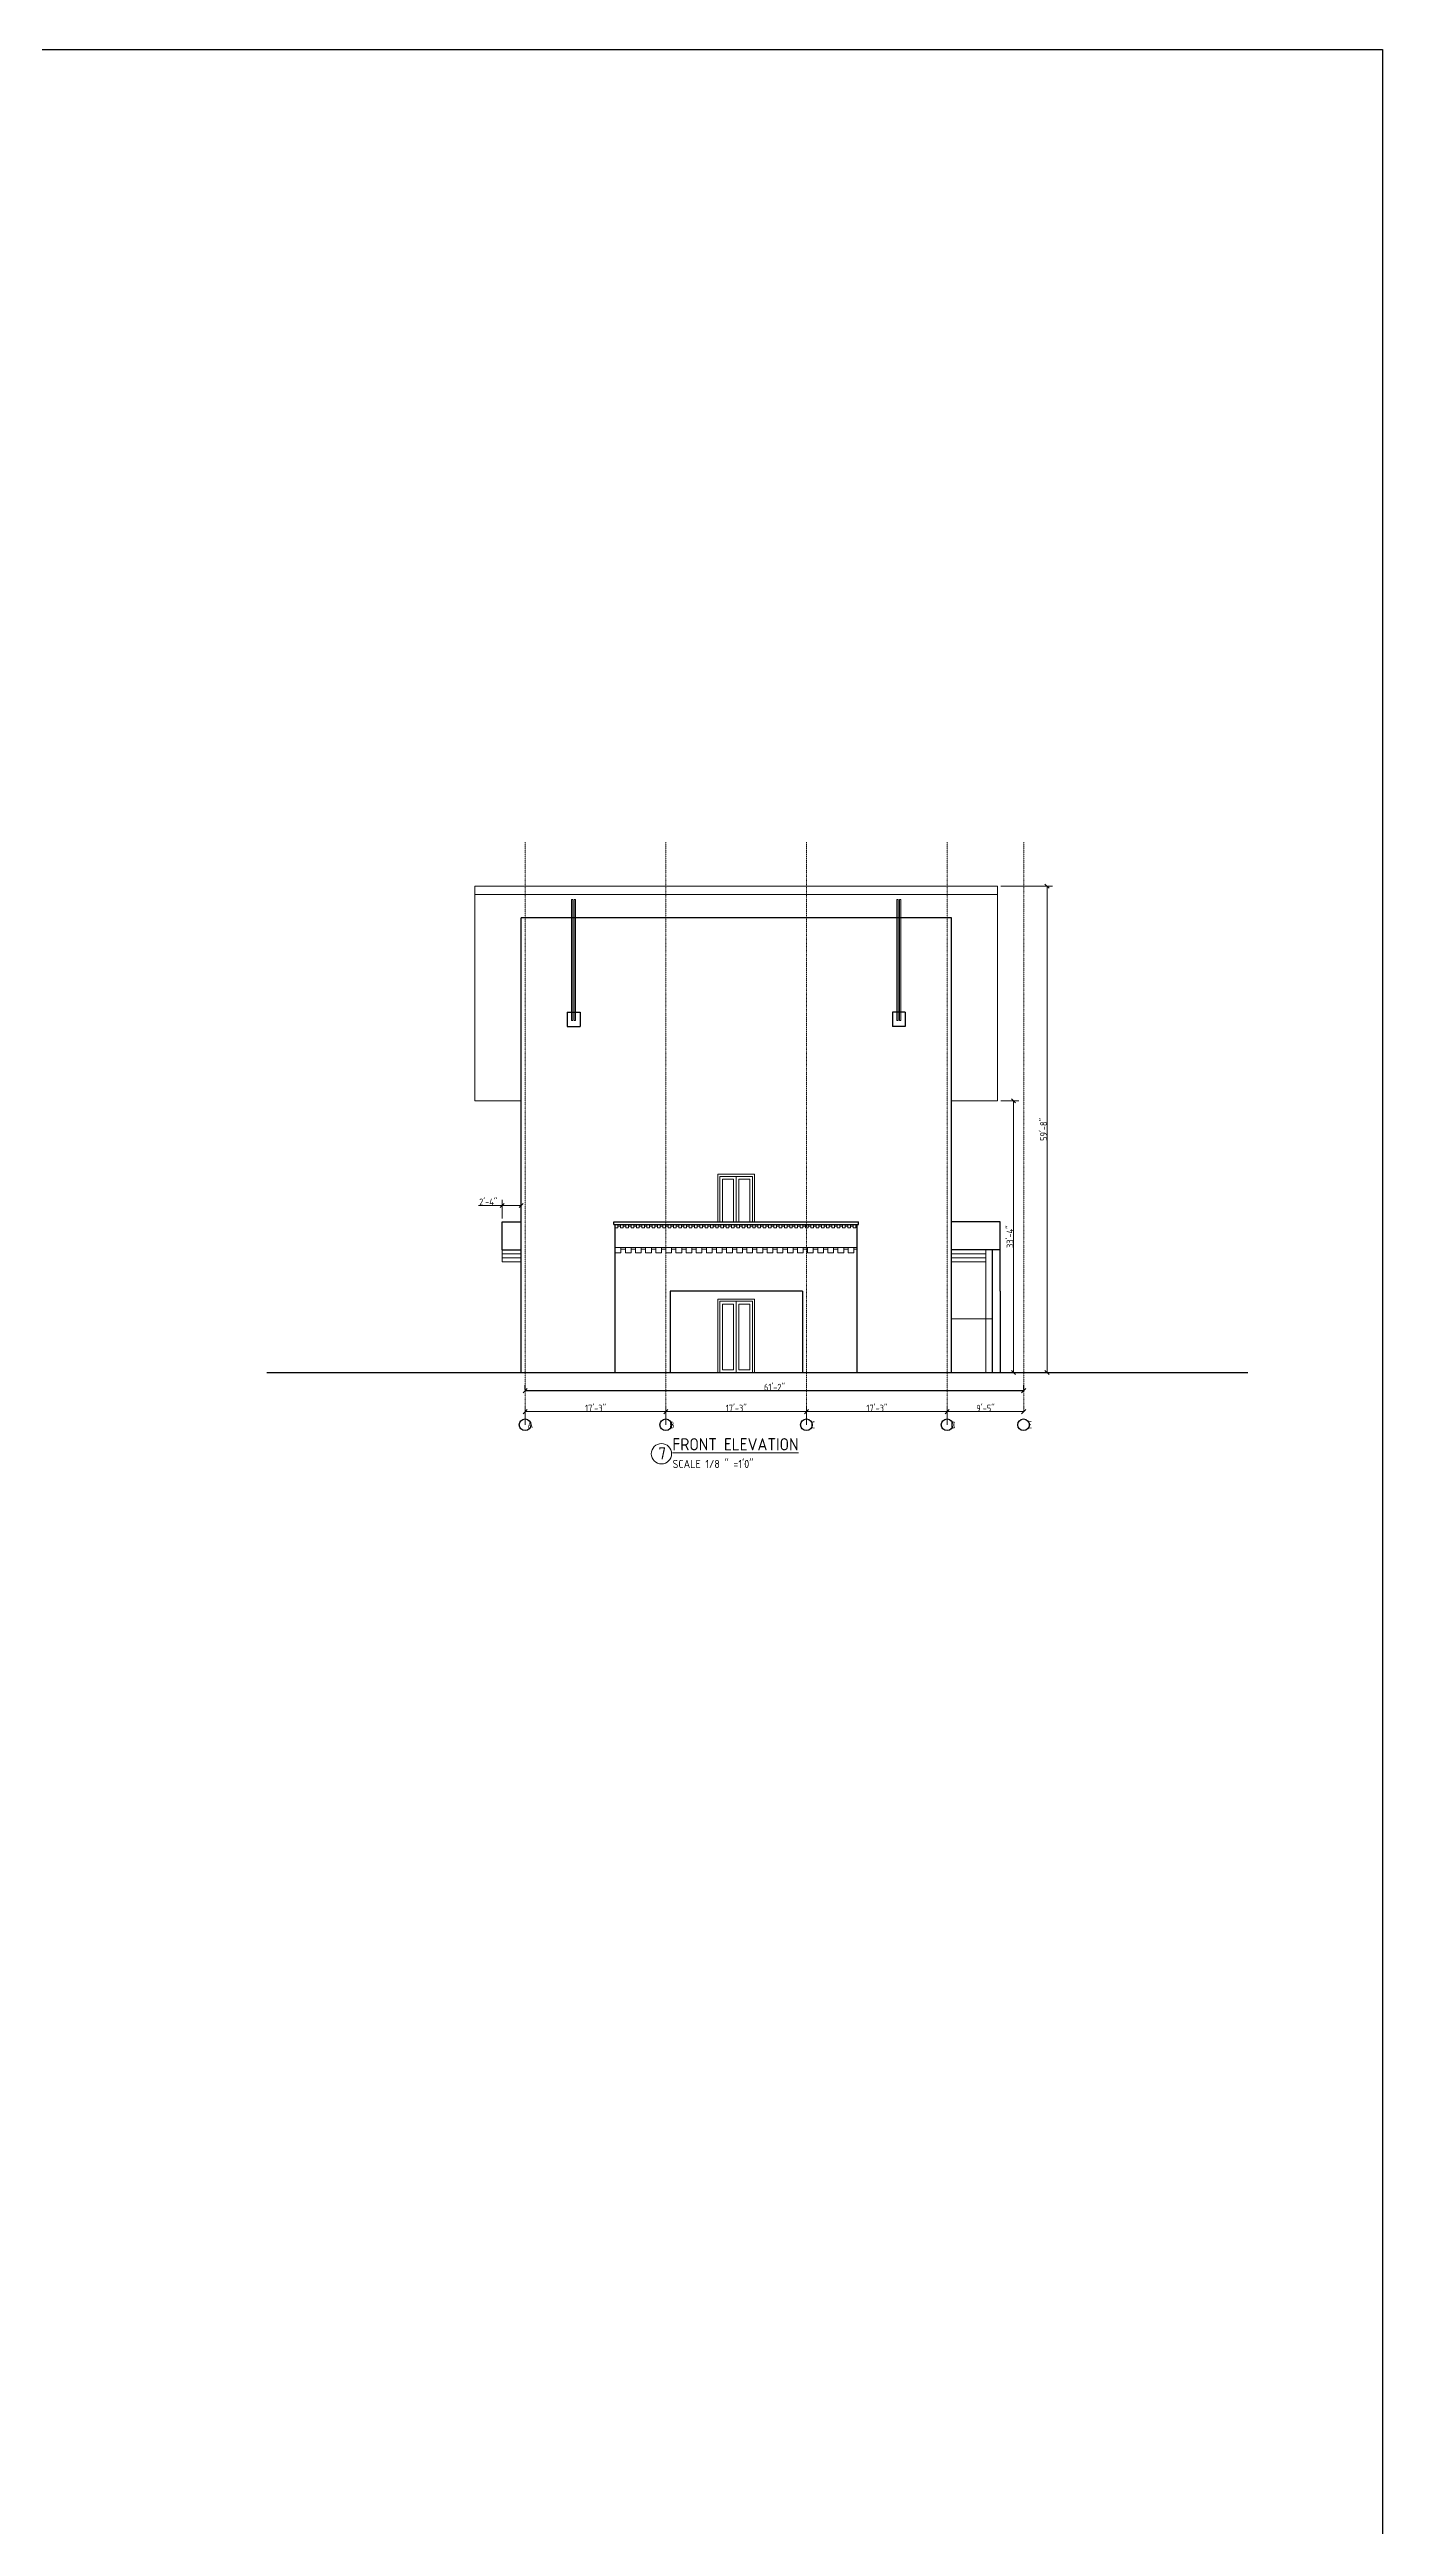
# Model space of a CAD drawing. Extents: x -95606 to 113309, y -42160 to -940.
# Drawn here: x -27723 to -25762, y -19465 to -15818 of the extents above; entities that cross this region are included whole.
import ezdxf

# ---------------------------------------------------------------- set-up
doc = ezdxf.new("R2010")
doc.units = 0
doc.header["$LTSCALE"] = 0.02
doc.header["$MEASUREMENT"] = 0
doc.header["$PDMODE"] = 3
doc.header["$PDSIZE"] = -2
for name, pattern in [('ACAD_ISO04W100', [30, 24, -3, 0, -3]), ('CENTER', [50.8, 31.75, -6.35, 6.35, -6.35]), ('CENTERX2', [101.6, 63.5, -12.7, 12.7, -12.7])]:
    doc.linetypes.add(name, pattern=pattern)
doc.layers.get('0').update_dxf_attribs({"linetype": 'CONTINUOUS'})
doc.layers.get('DEFPOINTS').update_dxf_attribs({"linetype": 'CONTINUOUS'})
for name, color, linetype, lineweight in [('dimension', 250, 'CONTINUOUS', 18), ('DOOR WIN TEXT', 102, 'CONTINUOUS', 25), ('RBH CENTER LINE', 1, 'ACAD_ISO04W100', 13), ('RBH DIMENSIONS', 8, 'CONTINUOUS', 15), ('RBH hatch', 43, 'CONTINUOUS', 0), ('RBH ROOF OUT LINE', 2, 'CENTER', 20), ('RBH TEXT', 50, 'CONTINUOUS', 13), ('RBH TEXT FRAME', 90, 'CONTINUOUS', 25), ('RBH TEXT1', 111, 'CONTINUOUS', 0), ('RBH WALL - 0.18', 252, 'CONTINUOUS', 18), ('RBH WALL - 0.30', 7, 'CONTINUOUS', 30)]:
    doc.layers.add(name, color=color, linetype=linetype, lineweight=lineweight)
doc.layers.add('DROP', color=7, linetype='CONTINUOUS')
doc.layers.add('RBH DO & WIN', color=7, linetype='CONTINUOUS', lineweight=9, true_color=0x8a008a)
doc.styles.get("Standard").update_dxf_attribs({"font": 'ISOCP'})
doc.dimstyles.new('RBH DIM 01', dxfattribs={"dimtxt": 10, "dimasz": 6, "dimexe": 8, "dimexo": 5, "dimgap": 0.09, "dimtad": 1, "dimdec": 0, "dimzin": 0, "dimdsep": 46, "dimlunit": 4, "dimtxsty": 'Standard', "dimblk": 'OBLIQUE', "dimcen": 0.09, "dimclrd": 4, "dimclre": 1, "dimclrt": 2, "dimadec": 0, "dimazin": 0, "dimtfac": 1, "dimtdec": 0, "dimtofl": 0, "dimtmove": 0, "dimatfit": 3, "dimldrblk": 'OPEN30', "dimfxl": 1, "dimtolj": 1, "dimtzin": 0, "dimlwd": -1, "dimlwe": -1, "dimarcsym": 0})

# ---------------------------------------------------------------- blocks, each defined once
blk = doc.blocks.new('VR')
at = {"layer": 'RBH DO & WIN', "ltscale": 0.75}
blk.add_line((0, 87), (0, 0), dxfattribs=at)
for points in [[(-27, 0), (-27, 108), (27, 108), (27, 0)], [(-24, 0), (-24, 105), (24, 105), (24, 0)]]:
    blk.add_lwpolyline(points, dxfattribs=at)
for points in [[(-4, 101), (-20, 101), (-20, 4), (-4, 4)], [(0, 105), (24, 105), (24, 0), (0, 0)], [(4, 101), (20, 101), (20, 4), (4, 4)]]:
    blk.add_lwpolyline(points, close=True, dxfattribs=at)
blk = doc.blocks.new('_Oblique')
at = {"color": 0, "linetype": 'ByBlock', "lineweight": -2}
blk.add_line((-0.5, -0.5), (0.5, 0.5), dxfattribs=at)
blk = doc.blocks.new('*D711')
at = {"layer": 'DEFPOINTS', "color": 0, "lineweight": -2, "ltscale": 0.75, "transparency": 16777216}
for p in [(-26609.2, -17823.4), (-26609.2, -17847.9), (-26402.2, -17847.9)]:
    blk.add_point(p, dxfattribs=at)
at = {"layer": 'RBH DIMENSIONS', "color": 1, "ltscale": 0.75, "transparency": 16777216}
for p, q in [((-26609.2, -17842.9), (-26609.2, -17815.4)), ((-26402.2, -17842.9), (-26402.2, -17815.4))]:
    blk.add_line(p, q, dxfattribs=at)
at = {"layer": 'RBH DIMENSIONS', "color": 4, "ltscale": 0.75, "transparency": 16777216}
blk.add_line((-26402.2, -17823.4), (-26609.2, -17823.4), dxfattribs=at)
at = {"layer": 'RBH DIMENSIONS', "color": 4, "ltscale": 0.75, "transparency": 16777216, "xscale": 6, "yscale": 6, "zscale": 6, "rotation": 180}
blk.add_blockref('_Oblique', (-26609.2, -17823.4), dxfattribs=at)
at = {"layer": 'RBH DIMENSIONS', "color": 4, "ltscale": 0.75, "transparency": 16777216, "xscale": 6, "yscale": 6, "zscale": 6}
blk.add_blockref('_Oblique', (-26402.2, -17823.4), dxfattribs=at)
at = {"layer": 'RBH DIMENSIONS', "color": 2, "ltscale": 0.75, "transparency": 16777216, "insert": (-26505.7, -17818.3), "char_height": 10, "attachment_point": 5}
blk.add_mtext('\\A1;17\'-3"', dxfattribs=at)
blk = doc.blocks.new('_Open30')
at = {"color": 0, "linetype": 'ByBlock', "lineweight": -2}
for p, q in [((-1, 0.27), (0, 0)), ((0, 0), (-1, -0.27)), ((0, 0), (-1, 0))]:
    blk.add_line(p, q, dxfattribs=at)
blk = doc.blocks.new('*D712')
at = {"layer": 'DEFPOINTS', "color": 0, "lineweight": -2, "ltscale": 0.75, "transparency": 16777216}
for p in [(-26816.2, -17823.4), (-26816.2, -17847.9), (-26609.2, -17847.9)]:
    blk.add_point(p, dxfattribs=at)
at = {"layer": 'RBH DIMENSIONS', "color": 1, "ltscale": 0.75, "transparency": 16777216}
for p, q in [((-26816.2, -17842.9), (-26816.2, -17815.4)), ((-26609.2, -17842.9), (-26609.2, -17815.4))]:
    blk.add_line(p, q, dxfattribs=at)
at = {"layer": 'RBH DIMENSIONS', "color": 4, "ltscale": 0.75, "transparency": 16777216}
blk.add_line((-26609.2, -17823.4), (-26816.2, -17823.4), dxfattribs=at)
at = {"layer": 'RBH DIMENSIONS', "color": 4, "ltscale": 0.75, "transparency": 16777216, "xscale": 6, "yscale": 6, "zscale": 6, "rotation": 180}
blk.add_blockref('_Oblique', (-26816.2, -17823.4), dxfattribs=at)
at = {"layer": 'RBH DIMENSIONS', "color": 4, "ltscale": 0.75, "transparency": 16777216, "xscale": 6, "yscale": 6, "zscale": 6}
blk.add_blockref('_Oblique', (-26609.2, -17823.4), dxfattribs=at)
at = {"layer": 'RBH DIMENSIONS', "color": 2, "ltscale": 0.75, "transparency": 16777216, "insert": (-26712.7, -17818.3), "char_height": 10, "attachment_point": 5}
blk.add_mtext('\\A1;17\'-3"', dxfattribs=at)
blk = doc.blocks.new('*D713')
at = {"layer": 'DEFPOINTS', "color": 0, "lineweight": -2, "ltscale": 0.75, "transparency": 16777216}
for p in [(-27023.2, -17823.4), (-27023.2, -17847.9), (-26816.2, -17847.9)]:
    blk.add_point(p, dxfattribs=at)
at = {"layer": 'RBH DIMENSIONS', "color": 1, "ltscale": 0.75, "transparency": 16777216}
for p, q in [((-27023.2, -17842.9), (-27023.2, -17815.4)), ((-26816.2, -17842.9), (-26816.2, -17815.4))]:
    blk.add_line(p, q, dxfattribs=at)
at = {"layer": 'RBH DIMENSIONS', "color": 4, "ltscale": 0.75, "transparency": 16777216}
blk.add_line((-26816.2, -17823.4), (-27023.2, -17823.4), dxfattribs=at)
at = {"layer": 'RBH DIMENSIONS', "color": 4, "ltscale": 0.75, "transparency": 16777216, "xscale": 6, "yscale": 6, "zscale": 6, "rotation": 180}
blk.add_blockref('_Oblique', (-27023.2, -17823.4), dxfattribs=at)
at = {"layer": 'RBH DIMENSIONS', "color": 4, "ltscale": 0.75, "transparency": 16777216, "xscale": 6, "yscale": 6, "zscale": 6}
blk.add_blockref('_Oblique', (-26816.2, -17823.4), dxfattribs=at)
at = {"layer": 'RBH DIMENSIONS', "color": 2, "ltscale": 0.75, "transparency": 16777216, "insert": (-26919.7, -17818.3), "char_height": 10, "attachment_point": 5}
blk.add_mtext('\\A1;17\'-3"', dxfattribs=at)
blk = doc.blocks.new('*D714')
at = {"layer": 'DEFPOINTS', "color": 0, "lineweight": -2, "ltscale": 0.75, "transparency": 16777216}
for p in [(-27023.2, -17792.5), (-27023.2, -17795.7), (-26289.7, -17795.7)]:
    blk.add_point(p, dxfattribs=at)
at = {"layer": 'DOOR WIN TEXT', "color": 1, "ltscale": 0.75, "transparency": 16777216}
for p, q in [((-27023.2, -17790.7), (-27023.2, -17784.5)), ((-26289.7, -17790.7), (-26289.7, -17784.5))]:
    blk.add_line(p, q, dxfattribs=at)
at = {"layer": 'DOOR WIN TEXT', "color": 4, "ltscale": 0.75, "transparency": 16777216}
blk.add_line((-26289.7, -17792.5), (-27023.2, -17792.5), dxfattribs=at)
at = {"layer": 'DOOR WIN TEXT', "color": 4, "ltscale": 0.75, "transparency": 16777216, "xscale": 6, "yscale": 6, "zscale": 6, "rotation": 180}
blk.add_blockref('_Oblique', (-27023.2, -17792.5), dxfattribs=at)
at = {"layer": 'DOOR WIN TEXT', "color": 4, "ltscale": 0.75, "transparency": 16777216, "xscale": 6, "yscale": 6, "zscale": 6}
blk.add_blockref('_Oblique', (-26289.7, -17792.5), dxfattribs=at)
at = {"layer": 'DOOR WIN TEXT', "color": 2, "ltscale": 0.75, "transparency": 16777216, "insert": (-26656.4, -17787.4), "char_height": 10, "attachment_point": 5}
blk.add_mtext('\\A1;61\'-2"', dxfattribs=at)
blk = doc.blocks.new('*D742')
at = {"layer": 'DEFPOINTS', "color": 0, "lineweight": -2, "ltscale": 0.75, "transparency": 16777216}
for p in [(-26328.2, -17049.8), (-26328.2, -17765.9), (-26255.4, -17765.9)]:
    blk.add_point(p, dxfattribs=at)
at = {"layer": 'RBH DIMENSIONS', "color": 1, "ltscale": 0.75, "transparency": 16777216}
for p, q in [((-26323.2, -17049.8), (-26247.4, -17049.8)), ((-26323.2, -17765.9), (-26247.4, -17765.9))]:
    blk.add_line(p, q, dxfattribs=at)
at = {"layer": 'RBH DIMENSIONS', "color": 4, "ltscale": 0.75, "transparency": 16777216}
blk.add_line((-26255.4, -17049.8), (-26255.4, -17765.9), dxfattribs=at)
at = {"layer": 'RBH DIMENSIONS', "color": 4, "ltscale": 0.75, "transparency": 16777216, "xscale": 6, "yscale": 6, "zscale": 6}
for p, rotation in [((-26255.4, -17049.8), 90), ((-26255.4, -17765.9), 270)]:
    blk.add_blockref('_Oblique', p, dxfattribs=dict(at, rotation=rotation))
at = {"layer": 'RBH DIMENSIONS', "color": 2, "ltscale": 0.75, "transparency": 16777216, "insert": (-26260.5, -17407.9), "char_height": 10, "attachment_point": 5, "rotation": 90}
blk.add_mtext('\\A1;59\'-8"', dxfattribs=at)
blk = doc.blocks.new('*D747')
at = {"layer": 'DEFPOINTS', "color": 0, "lineweight": -2, "ltscale": 0.75, "transparency": 16777216}
for p in [(-27057.2, -17519.7), (-27057.2, -17543.9), (-27029.2, -17543.9)]:
    blk.add_point(p, dxfattribs=at)
at = {"layer": 'dimension', "color": 4, "ltscale": 0.75, "transparency": 16777216}
for p, q in [((-27057.2, -17519.7), (-27092.1, -17519.7)), ((-27029.2, -17519.7), (-27057.2, -17519.7))]:
    blk.add_line(p, q, dxfattribs=at)
at = {"layer": 'dimension', "color": 1, "ltscale": 0.75, "transparency": 16777216}
for p, q in [((-27057.2, -17538.9), (-27057.2, -17511.7)), ((-27029.2, -17538.9), (-27029.2, -17511.7))]:
    blk.add_line(p, q, dxfattribs=at)
at = {"layer": 'dimension', "color": 4, "ltscale": 0.75, "transparency": 16777216, "xscale": 6, "yscale": 6, "zscale": 6, "rotation": 180}
blk.add_blockref('_Oblique', (-27057.2, -17519.7), dxfattribs=at)
at = {"layer": 'dimension', "color": 4, "ltscale": 0.75, "transparency": 16777216, "xscale": 6, "yscale": 6, "zscale": 6}
blk.add_blockref('_Oblique', (-27029.2, -17519.7), dxfattribs=at)
at = {"layer": 'dimension', "color": 2, "ltscale": 0.75, "transparency": 16777216, "insert": (-27077.6, -17514.6), "char_height": 10, "attachment_point": 5}
blk.add_mtext('\\A1;2\'-4"', dxfattribs=at)
blk = doc.blocks.new('*D718')
at = {"layer": 'DEFPOINTS', "color": 0, "lineweight": -2, "ltscale": 0.75, "transparency": 16777216}
for p in [(-26402.2, -17823.4), (-26289.7, -17823.4), (-26289.7, -17823.4)]:
    blk.add_point(p, dxfattribs=at)
at = {"layer": 'dimension', "color": 1, "ltscale": 0.75, "transparency": 16777216}
for p, q in [((-26402.2, -17818.4), (-26402.2, -17815.4)), ((-26289.7, -17818.4), (-26289.7, -17815.4))]:
    blk.add_line(p, q, dxfattribs=at)
at = {"layer": 'dimension', "color": 4, "ltscale": 0.75, "transparency": 16777216}
blk.add_line((-26402.2, -17823.4), (-26289.7, -17823.4), dxfattribs=at)
at = {"layer": 'dimension', "color": 4, "ltscale": 0.75, "transparency": 16777216, "xscale": 6, "yscale": 6, "zscale": 6, "rotation": 180}
blk.add_blockref('_Oblique', (-26402.2, -17823.4), dxfattribs=at)
at = {"layer": 'dimension', "color": 4, "ltscale": 0.75, "transparency": 16777216, "xscale": 6, "yscale": 6, "zscale": 6}
blk.add_blockref('_Oblique', (-26289.7, -17823.4), dxfattribs=at)
at = {"layer": 'dimension', "color": 2, "ltscale": 0.75, "transparency": 16777216, "insert": (-26345.9, -17818.3), "char_height": 10, "attachment_point": 5}
blk.add_mtext('\\A1;9\'-5"', dxfattribs=at)
blk = doc.blocks.new('*D757')
at = {"layer": 'DEFPOINTS', "color": 0, "lineweight": -2, "ltscale": 0.75, "transparency": 16777216}
for p in [(-26328.2, -17365.7), (-26309.2, -17765.9), (-26304.8, -17765.9)]:
    blk.add_point(p, dxfattribs=at)
at = {"layer": 'dimension', "color": 1, "ltscale": 0.75, "transparency": 16777216}
for p, q in [((-26323.2, -17365.7), (-26296.8, -17365.7)), ((-26304.2, -17765.9), (-26296.8, -17765.9))]:
    blk.add_line(p, q, dxfattribs=at)
at = {"layer": 'dimension', "color": 4, "ltscale": 0.75, "transparency": 16777216}
blk.add_line((-26304.8, -17365.7), (-26304.8, -17765.9), dxfattribs=at)
at = {"layer": 'dimension', "color": 4, "ltscale": 0.75, "transparency": 16777216, "xscale": 6, "yscale": 6, "zscale": 6}
for p, rotation in [((-26304.8, -17365.7), 90), ((-26304.8, -17765.9), 270)]:
    blk.add_blockref('_Oblique', p, dxfattribs=dict(at, rotation=rotation))
at = {"layer": 'dimension', "color": 2, "ltscale": 0.75, "transparency": 16777216, "insert": (-26309.9, -17565.8), "char_height": 10, "attachment_point": 5, "rotation": 90}
blk.add_mtext('\\A1;33\'-4"', dxfattribs=at)

msp = doc.modelspace()

# ---------------------------------------------------------------- linework, layer by layer
at = {"layer": 'DROP', "linetype": 'CENTER', "lineweight": -2}
msp.add_lwpolyline([(-34074.971, -15817.993), (-25761.791, -15817.993), (-25761.791, -23111.355), (-34074.971, -23111.355)], close=True, dxfattribs=at)
at = {"layer": 'RBH CENTER LINE', "linetype": 'CENTERX2', "ltscale": 0.12}
for p, q in [((-27023.17, -17822.938), (-27023.17, -16985.003)), ((-26816.17, -17822.938), (-26816.17, -16985.003)), ((-26609.17, -17822.938), (-26609.17, -16985.003)), ((-26402.17, -17822.938), (-26402.17, -16985.003)), ((-26289.67, -17822.938), (-26289.67, -16985.003))]:
    msp.add_line(p, q, dxfattribs=at)
at = {"layer": 'RBH DO & WIN', "ltscale": 0.75}
msp.add_line((-26712.867, -17494.942), (-26712.867, -17543.942), dxfattribs=at)
for points in [[(-26685.867, -17543.942), (-26685.867, -17473.942), (-26739.867, -17473.942), (-26739.867, -17543.942)], [(-26688.867, -17543.942), (-26688.867, -17476.942), (-26736.867, -17476.942), (-26736.867, -17543.942)], [(-26712.867, -17543.942), (-26712.867, -17476.942), (-26736.867, -17476.942), (-26736.867, -17543.942)], [(-26716.867, -17543.942), (-26716.867, -17480.942), (-26732.867, -17480.942), (-26732.867, -17543.942)], [(-26708.867, -17543.942), (-26708.867, -17480.942), (-26692.867, -17480.942), (-26692.867, -17543.942)]]:
    msp.add_lwpolyline(points, dxfattribs=at)
at = {"layer": 'RBH hatch', "ltscale": 0.75}
for points in [[(-26954.954, -17069.193), (-26953.033, -17069.193), (-26953.033, -17247.359), (-26954.954, -17247.359)], [(-26951.113, -17069.193), (-26949.193, -17069.193), (-26949.193, -17247.359), (-26951.113, -17247.359)], [(-26474.227, -17069.193), (-26476.148, -17069.193), (-26476.148, -17247.359), (-26474.227, -17247.359)], [(-26470.387, -17069.193), (-26472.307, -17069.193), (-26472.307, -17247.359), (-26470.387, -17247.359)]]:
    msp.add_lwpolyline(points, close=True, dxfattribs=at)
at = {"layer": 'RBH ROOF OUT LINE', "lineweight": 13}
for p, q in [((-27097.17, -17049.802), (-26328.17, -17049.802)), ((-27097.17, -17049.802), (-27097.17, -17365.674)), ((-27097.17, -17061.848), (-26328.17, -17061.848)), ((-26328.17, -17049.802), (-26328.17, -17365.674)), ((-27097.17, -17227.75), (-27097.17, -17215.705)), ((-27097.17, -17365.674), (-27029.17, -17365.674)), ((-26328.17, -17365.674), (-26396.17, -17365.674))]:
    msp.add_line(p, q, dxfattribs=at)
at = {"layer": 'RBH ROOF OUT LINE', "lineweight": 13, "ltscale": 0.75}
msp.add_line((-26328.17, -17227.75), (-26328.17, -17215.705), dxfattribs=at)
at = {"layer": 'RBH TEXT FRAME'}
for centre in [(-27023.446, -17842.771), (-26816.446, -17842.771), (-26609.446, -17842.771), (-26402.446, -17842.771), (-26289.946, -17842.771)]:
    msp.add_circle(centre, 8.578, dxfattribs=at)
at = {"layer": 'RBH TEXT1'}
msp.add_circle((-26822.778, -17885.326), 14.955, dxfattribs=at)
at = {"layer": 'RBH WALL - 0.18', "ltscale": 0.75}
for p, q in [((-27057.17, -17584.942), (-27057.17, -17602.942)), ((-27057.17, -17590.942), (-27029.17, -17590.942)), ((-27057.17, -17596.942), (-27029.17, -17596.942)), ((-27057.17, -17602.942), (-27029.17, -17602.942)), ((-26396.17, -17590.942), (-26345.17, -17590.942)), ((-26396.17, -17596.942), (-26345.17, -17596.942)), ((-26396.17, -17602.942), (-26345.17, -17602.942)), ((-26345.17, -17686.942), (-26345.17, -17584.942)), ((-26345.17, -17686.942), (-26396.17, -17686.942)), ((-26345.17, -17765.942), (-26345.17, -17686.942)), ((-26345.17, -17686.942), (-26336.17, -17686.942))]:
    msp.add_line(p, q, dxfattribs=at)
for points in [[(-26890.687, -17547.942), (-26886.799, -17547.942), (-26886.799, -17552.669), (-26890.687, -17552.669)], [(-26886.799, -17547.942), (-26882.911, -17547.942), (-26882.911, -17550.306), (-26886.799, -17550.306)], [(-26882.911, -17547.942), (-26879.023, -17547.942), (-26879.023, -17552.669), (-26882.911, -17552.669)], [(-26879.023, -17547.942), (-26875.135, -17547.942), (-26875.135, -17550.306), (-26879.023, -17550.306)], [(-26871.247, -17547.942), (-26875.135, -17547.942), (-26875.135, -17552.669), (-26871.247, -17552.669)], [(-26871.247, -17547.942), (-26867.359, -17547.942), (-26867.359, -17550.306), (-26871.247, -17550.306)], [(-26863.471, -17547.942), (-26867.359, -17547.942), (-26867.359, -17552.669), (-26863.471, -17552.669)], [(-26863.471, -17547.942), (-26859.583, -17547.942), (-26859.583, -17550.306), (-26863.471, -17550.306)], [(-26855.695, -17547.942), (-26859.583, -17547.942), (-26859.583, -17552.669), (-26855.695, -17552.669)], [(-26855.695, -17547.942), (-26851.807, -17547.942), (-26851.807, -17550.306), (-26855.695, -17550.306)], [(-26847.919, -17547.942), (-26851.807, -17547.942), (-26851.807, -17552.669), (-26847.919, -17552.669)], [(-26847.919, -17547.942), (-26844.031, -17547.942), (-26844.031, -17550.306), (-26847.919, -17550.306)], [(-26840.143, -17547.942), (-26844.031, -17547.942), (-26844.031, -17552.669), (-26840.143, -17552.669)], [(-26840.143, -17547.942), (-26836.255, -17547.942), (-26836.255, -17550.306), (-26840.143, -17550.306)], [(-26832.367, -17547.942), (-26836.255, -17547.942), (-26836.255, -17552.669), (-26832.367, -17552.669)], [(-26832.367, -17547.942), (-26828.479, -17547.942), (-26828.479, -17550.306), (-26832.367, -17550.306)], [(-26824.591, -17547.942), (-26828.479, -17547.942), (-26828.479, -17552.669), (-26824.591, -17552.669)], [(-26824.591, -17547.942), (-26820.703, -17547.942), (-26820.703, -17550.306), (-26824.591, -17550.306)], [(-26816.815, -17547.942), (-26820.703, -17547.942), (-26820.703, -17552.669), (-26816.815, -17552.669)], [(-26816.815, -17547.942), (-26812.927, -17547.942), (-26812.927, -17550.306), (-26816.815, -17550.306)], [(-26809.039, -17547.942), (-26812.927, -17547.942), (-26812.927, -17552.669), (-26809.039, -17552.669)], [(-26809.039, -17547.942), (-26805.151, -17547.942), (-26805.151, -17550.306), (-26809.039, -17550.306)], [(-26801.263, -17547.942), (-26805.151, -17547.942), (-26805.151, -17552.669), (-26801.263, -17552.669)], [(-26801.263, -17547.942), (-26797.375, -17547.942), (-26797.375, -17550.306), (-26801.263, -17550.306)], [(-26793.487, -17547.942), (-26797.375, -17547.942), (-26797.375, -17552.669), (-26793.487, -17552.669)], [(-26793.487, -17547.942), (-26789.599, -17547.942), (-26789.599, -17550.306), (-26793.487, -17550.306)], [(-26785.711, -17547.942), (-26789.599, -17547.942), (-26789.599, -17552.669), (-26785.711, -17552.669)], [(-26785.711, -17547.942), (-26781.823, -17547.942), (-26781.823, -17550.306), (-26785.711, -17550.306)], [(-26777.935, -17547.942), (-26781.823, -17547.942), (-26781.823, -17552.669), (-26777.935, -17552.669)], [(-26777.935, -17547.942), (-26774.047, -17547.942), (-26774.047, -17550.306), (-26777.935, -17550.306)], [(-26770.159, -17547.942), (-26774.047, -17547.942), (-26774.047, -17552.669), (-26770.159, -17552.669)], [(-26770.159, -17547.942), (-26766.271, -17547.942), (-26766.271, -17550.306), (-26770.159, -17550.306)], [(-26762.383, -17547.942), (-26766.271, -17547.942), (-26766.271, -17552.669), (-26762.383, -17552.669)], [(-26762.383, -17547.942), (-26758.495, -17547.942), (-26758.495, -17550.306), (-26762.383, -17550.306)], [(-26754.607, -17547.942), (-26758.495, -17547.942), (-26758.495, -17552.669), (-26754.607, -17552.669)], [(-26754.607, -17547.942), (-26750.719, -17547.942), (-26750.719, -17550.306), (-26754.607, -17550.306)], [(-26746.831, -17547.942), (-26750.719, -17547.942), (-26750.719, -17552.669), (-26746.831, -17552.669)], [(-26742.943, -17547.942), (-26746.831, -17547.942), (-26746.831, -17550.306), (-26742.943, -17550.306)], [(-26742.943, -17547.942), (-26739.055, -17547.942), (-26739.055, -17552.669), (-26742.943, -17552.669)], [(-26735.167, -17547.942), (-26739.055, -17547.942), (-26739.055, -17550.306), (-26735.167, -17550.306)], [(-26735.167, -17547.942), (-26731.279, -17547.942), (-26731.279, -17552.669), (-26735.167, -17552.669)], [(-26727.391, -17547.942), (-26731.279, -17547.942), (-26731.279, -17550.306), (-26727.391, -17550.306)], [(-26727.391, -17547.942), (-26723.503, -17547.942), (-26723.503, -17552.669), (-26727.391, -17552.669)], [(-26719.615, -17547.942), (-26723.503, -17547.942), (-26723.503, -17550.306), (-26719.615, -17550.306)], [(-26719.615, -17547.942), (-26715.727, -17547.942), (-26715.727, -17552.669), (-26719.615, -17552.669)], [(-26711.839, -17547.942), (-26715.727, -17547.942), (-26715.727, -17550.306), (-26711.839, -17550.306)], [(-26711.839, -17547.942), (-26707.951, -17547.942), (-26707.951, -17552.669), (-26711.839, -17552.669)], [(-26704.063, -17547.942), (-26707.951, -17547.942), (-26707.951, -17550.306), (-26704.063, -17550.306)], [(-26704.063, -17547.942), (-26700.175, -17547.942), (-26700.175, -17552.669), (-26704.063, -17552.669)], [(-26696.287, -17547.942), (-26700.175, -17547.942), (-26700.175, -17550.306), (-26696.287, -17550.306)], [(-26696.287, -17547.942), (-26692.399, -17547.942), (-26692.399, -17552.669), (-26696.287, -17552.669)], [(-26688.511, -17547.942), (-26692.399, -17547.942), (-26692.399, -17550.306), (-26688.511, -17550.306)], [(-26688.511, -17547.942), (-26684.623, -17547.942), (-26684.623, -17552.669), (-26688.511, -17552.669)], [(-26680.735, -17547.942), (-26684.623, -17547.942), (-26684.623, -17550.306), (-26680.735, -17550.306)], [(-26680.735, -17547.942), (-26676.847, -17547.942), (-26676.847, -17552.669), (-26680.735, -17552.669)], [(-26672.959, -17547.942), (-26676.847, -17547.942), (-26676.847, -17550.306), (-26672.959, -17550.306)], [(-26672.959, -17547.942), (-26669.071, -17547.942), (-26669.071, -17552.669), (-26672.959, -17552.669)], [(-26665.183, -17547.942), (-26669.071, -17547.942), (-26669.071, -17550.306), (-26665.183, -17550.306)], [(-26665.183, -17547.942), (-26661.295, -17547.942), (-26661.295, -17552.669), (-26665.183, -17552.669)], [(-26657.408, -17547.942), (-26661.295, -17547.942), (-26661.295, -17550.306), (-26657.408, -17550.306)], [(-26657.408, -17547.942), (-26653.52, -17547.942), (-26653.52, -17552.669), (-26657.408, -17552.669)], [(-26649.632, -17547.942), (-26653.52, -17547.942), (-26653.52, -17550.306), (-26649.632, -17550.306)], [(-26649.632, -17547.942), (-26645.744, -17547.942), (-26645.744, -17552.669), (-26649.632, -17552.669)], [(-26641.856, -17547.942), (-26645.744, -17547.942), (-26645.744, -17550.306), (-26641.856, -17550.306)], [(-26641.856, -17547.942), (-26637.968, -17547.942), (-26637.968, -17552.669), (-26641.856, -17552.669)], [(-26634.08, -17547.942), (-26637.968, -17547.942), (-26637.968, -17550.306), (-26634.08, -17550.306)], [(-26634.08, -17547.942), (-26630.192, -17547.942), (-26630.192, -17552.669), (-26634.08, -17552.669)], [(-26626.304, -17547.942), (-26630.192, -17547.942), (-26630.192, -17550.306), (-26626.304, -17550.306)], [(-26626.304, -17547.942), (-26622.416, -17547.942), (-26622.416, -17552.669), (-26626.304, -17552.669)], [(-26618.528, -17547.942), (-26622.416, -17547.942), (-26622.416, -17550.306), (-26618.528, -17550.306)], [(-26614.64, -17547.942), (-26618.528, -17547.942), (-26618.528, -17552.669), (-26614.64, -17552.669)], [(-26610.752, -17547.942), (-26614.64, -17547.942), (-26614.64, -17550.306), (-26610.752, -17550.306)], [(-26606.864, -17547.942), (-26610.752, -17547.942), (-26610.752, -17552.669), (-26606.864, -17552.669)], [(-26602.976, -17547.942), (-26606.864, -17547.942), (-26606.864, -17550.306), (-26602.976, -17550.306)], [(-26602.976, -17547.942), (-26599.088, -17547.942), (-26599.088, -17552.669), (-26602.976, -17552.669)], [(-26595.2, -17547.942), (-26599.088, -17547.942), (-26599.088, -17550.306), (-26595.2, -17550.306)], [(-26595.2, -17547.942), (-26591.312, -17547.942), (-26591.312, -17552.669), (-26595.2, -17552.669)], [(-26587.424, -17547.942), (-26591.312, -17547.942), (-26591.312, -17550.306), (-26587.424, -17550.306)], [(-26587.424, -17547.942), (-26583.536, -17547.942), (-26583.536, -17552.669), (-26587.424, -17552.669)], [(-26579.648, -17547.942), (-26583.536, -17547.942), (-26583.536, -17550.306), (-26579.648, -17550.306)], [(-26579.648, -17547.942), (-26575.76, -17547.942), (-26575.76, -17552.669), (-26579.648, -17552.669)], [(-26571.872, -17547.942), (-26575.76, -17547.942), (-26575.76, -17550.306), (-26571.872, -17550.306)], [(-26571.872, -17547.942), (-26567.984, -17547.942), (-26567.984, -17552.669), (-26571.872, -17552.669)], [(-26564.096, -17547.942), (-26567.984, -17547.942), (-26567.984, -17550.306), (-26564.096, -17550.306)], [(-26564.096, -17547.942), (-26560.208, -17547.942), (-26560.208, -17552.669), (-26564.096, -17552.669)], [(-26556.32, -17547.942), (-26560.208, -17547.942), (-26560.208, -17550.306), (-26556.32, -17550.306)], [(-26556.32, -17547.942), (-26552.432, -17547.942), (-26552.432, -17552.669), (-26556.32, -17552.669)], [(-26548.544, -17547.942), (-26552.432, -17547.942), (-26552.432, -17550.306), (-26548.544, -17550.306)], [(-26548.544, -17547.942), (-26544.656, -17547.942), (-26544.656, -17552.669), (-26548.544, -17552.669)], [(-26540.768, -17547.942), (-26544.656, -17547.942), (-26544.656, -17550.306), (-26540.768, -17550.306)], [(-26536.88, -17547.942), (-26540.768, -17547.942), (-26540.768, -17552.669), (-26536.88, -17552.669)], [(-26534.572, -17547.942), (-26536.88, -17547.942), (-26536.88, -17550.306), (-26534.572, -17550.306)], [(-26882.327, -17581.942), (-26890.768, -17581.942), (-26890.768, -17589.664), (-26882.327, -17589.664)], [(-26882.327, -17581.942), (-26875.87, -17581.942), (-26875.87, -17584.306), (-26882.327, -17584.306)], [(-26867.429, -17581.942), (-26875.87, -17581.942), (-26875.87, -17589.664), (-26867.429, -17589.664)], [(-26867.429, -17581.942), (-26860.972, -17581.942), (-26860.972, -17584.306), (-26867.429, -17584.306)], [(-26852.531, -17581.942), (-26860.972, -17581.942), (-26860.972, -17589.664), (-26852.531, -17589.664)], [(-26852.531, -17581.942), (-26846.074, -17581.942), (-26846.074, -17584.306), (-26852.531, -17584.306)], [(-26837.633, -17581.942), (-26846.074, -17581.942), (-26846.074, -17589.664), (-26837.633, -17589.664)], [(-26837.633, -17581.942), (-26831.176, -17581.942), (-26831.176, -17584.306), (-26837.633, -17584.306)], [(-26822.735, -17581.942), (-26831.176, -17581.942), (-26831.176, -17589.664), (-26822.735, -17589.664)], [(-26822.735, -17581.942), (-26816.278, -17581.942), (-26816.278, -17584.306), (-26822.735, -17584.306)], [(-26807.837, -17581.942), (-26816.278, -17581.942), (-26816.278, -17589.664), (-26807.837, -17589.664)], [(-26807.837, -17581.942), (-26801.38, -17581.942), (-26801.38, -17584.306), (-26807.837, -17584.306)], [(-26792.939, -17581.942), (-26801.38, -17581.942), (-26801.38, -17589.664), (-26792.939, -17589.664)], [(-26792.939, -17581.942), (-26786.482, -17581.942), (-26786.482, -17584.306), (-26792.939, -17584.306)], [(-26778.04, -17581.942), (-26786.482, -17581.942), (-26786.482, -17589.664), (-26778.04, -17589.664)], [(-26778.04, -17581.942), (-26771.584, -17581.942), (-26771.584, -17584.306), (-26778.04, -17584.306)], [(-26763.142, -17581.942), (-26771.584, -17581.942), (-26771.584, -17589.664), (-26763.142, -17589.664)], [(-26763.142, -17581.942), (-26756.686, -17581.942), (-26756.686, -17584.306), (-26763.142, -17584.306)], [(-26748.244, -17581.942), (-26756.686, -17581.942), (-26756.686, -17589.664), (-26748.244, -17589.664)], [(-26741.788, -17581.942), (-26748.244, -17581.942), (-26748.244, -17584.306), (-26741.788, -17584.306)], [(-26741.788, -17581.942), (-26733.346, -17581.942), (-26733.346, -17589.664), (-26741.788, -17589.664)], [(-26726.89, -17581.942), (-26733.346, -17581.942), (-26733.346, -17584.306), (-26726.89, -17584.306)], [(-26726.89, -17581.942), (-26718.448, -17581.942), (-26718.448, -17589.664), (-26726.89, -17589.664)], [(-26711.992, -17581.942), (-26718.448, -17581.942), (-26718.448, -17584.306), (-26711.992, -17584.306)], [(-26711.992, -17581.942), (-26703.55, -17581.942), (-26703.55, -17589.664), (-26711.992, -17589.664)], [(-26697.094, -17581.942), (-26703.55, -17581.942), (-26703.55, -17584.306), (-26697.094, -17584.306)], [(-26697.094, -17581.942), (-26688.652, -17581.942), (-26688.652, -17589.664), (-26697.094, -17589.664)], [(-26682.195, -17581.942), (-26688.652, -17581.942), (-26688.652, -17584.306), (-26682.195, -17584.306)], [(-26682.195, -17581.942), (-26673.754, -17581.942), (-26673.754, -17589.664), (-26682.195, -17589.664)], [(-26667.297, -17581.942), (-26673.754, -17581.942), (-26673.754, -17584.306), (-26667.297, -17584.306)], [(-26667.297, -17581.942), (-26658.856, -17581.942), (-26658.856, -17589.664), (-26667.297, -17589.664)], [(-26652.399, -17581.942), (-26658.856, -17581.942), (-26658.856, -17584.306), (-26652.399, -17584.306)], [(-26652.399, -17581.942), (-26643.958, -17581.942), (-26643.958, -17589.664), (-26652.399, -17589.664)], [(-26637.501, -17581.942), (-26643.958, -17581.942), (-26643.958, -17584.306), (-26637.501, -17584.306)], [(-26637.501, -17581.942), (-26629.06, -17581.942), (-26629.06, -17589.664), (-26637.501, -17589.664)], [(-26622.603, -17581.942), (-26629.06, -17581.942), (-26629.06, -17584.306), (-26622.603, -17584.306)], [(-26622.603, -17581.942), (-26614.162, -17581.942), (-26614.162, -17589.664), (-26622.603, -17589.664)], [(-26607.705, -17581.942), (-26614.162, -17581.942), (-26614.162, -17584.306), (-26607.705, -17584.306)], [(-26607.705, -17581.942), (-26599.264, -17581.942), (-26599.264, -17589.664), (-26607.705, -17589.664)], [(-26592.807, -17581.942), (-26599.264, -17581.942), (-26599.264, -17584.306), (-26592.807, -17584.306)], [(-26592.807, -17581.942), (-26584.366, -17581.942), (-26584.366, -17589.664), (-26592.807, -17589.664)], [(-26577.909, -17581.942), (-26584.366, -17581.942), (-26584.366, -17584.306), (-26577.909, -17584.306)], [(-26577.909, -17581.942), (-26569.468, -17581.942), (-26569.468, -17589.664), (-26577.909, -17589.664)], [(-26563.011, -17581.942), (-26569.468, -17581.942), (-26569.468, -17584.306), (-26563.011, -17584.306)], [(-26563.011, -17581.942), (-26554.57, -17581.942), (-26554.57, -17589.664), (-26563.011, -17589.664)], [(-26548.113, -17581.942), (-26554.57, -17581.942), (-26554.57, -17584.306), (-26548.113, -17584.306)], [(-26548.113, -17581.942), (-26539.671, -17581.942), (-26539.671, -17589.664), (-26548.113, -17589.664)], [(-26534.572, -17581.942), (-26539.671, -17581.942), (-26539.671, -17584.306), (-26534.572, -17584.306)]]:
    msp.add_lwpolyline(points, close=True, dxfattribs=at)
at = {"layer": 'RBH WALL - 0.30', "ltscale": 0.75}
for p, q in [((-27029.17, -17765.942), (-27029.17, -17096.379)), ((-26396.17, -17096.379), (-27029.17, -17096.379)), ((-26396.17, -17765.942), (-26396.17, -17096.379)), ((-26961.362, -17235.042), (-26961.362, -17256.568)), ((-26961.362, -17235.042), (-26942.56, -17235.042)), ((-26953.033, -17235.042), (-26951.113, -17235.042)), ((-26942.56, -17235.042), (-26942.56, -17256.568)), ((-26482.78, -17235.042), (-26482.78, -17256.568)), ((-26463.979, -17235.042), (-26482.78, -17235.042)), ((-26472.307, -17235.042), (-26474.227, -17235.042)), ((-26472.307, -17235.042), (-26474.227, -17235.042)), ((-26463.979, -17235.042), (-26463.979, -17256.568)), ((-26961.362, -17256.568), (-26942.56, -17256.568)), ((-26463.979, -17256.568), (-26482.78, -17256.568)), ((-27057.17, -17543.942), (-27029.17, -17543.942)), ((-27057.17, -17584.942), (-27057.17, -17543.942)), ((-26892.768, -17547.942), (-26892.768, -17543.942)), ((-26892.768, -17543.942), (-26532.572, -17543.942)), ((-26892.768, -17547.942), (-26532.572, -17547.942)), ((-26890.768, -17765.942), (-26890.768, -17547.942)), ((-26534.572, -17765.942), (-26534.572, -17547.942)), ((-26532.572, -17547.942), (-26532.572, -17543.942)), ((-26324.17, -17543.942), (-26396.17, -17543.942)), ((-26324.17, -17584.942), (-26324.17, -17543.942)), ((-27057.17, -17584.942), (-27029.17, -17584.942)), ((-26324.17, -17584.942), (-26396.17, -17584.942)), ((-26336.17, -17584.942), (-26336.17, -17765.942)), ((-26324.17, -17645.942), (-26324.17, -17584.942)), ((-26615.17, -17645.942), (-26810.17, -17645.942)), ((-26810.17, -17645.942), (-26810.17, -17765.942)), ((-26615.17, -17645.942), (-26615.17, -17765.942)), ((-26324.17, -17645.942), (-26324.17, -17765.942)), ((-27403.387, -17765.942), (-25959.933, -17765.942))]:
    msp.add_line(p, q, dxfattribs=at)

# ---------------------------------------------------------------- block references
at = {"layer": 'RBH WALL - 0.30', "xscale": -1}
msp.add_blockref('VR', (-26712.867, -17765.942), dxfattribs=at)

# ---------------------------------------------------------------- texts
at = {"layer": 'RBH TEXT', "char_height": 10, "attachment_point": 3}
for s, insert in [('A', (-27011.783, -17837.273)), ('B', (-26803.612, -17837.912)), ('C', (-26596.612, -17837.912)), ('D', (-26389.612, -17837.912)), ('E', (-26277.112, -17837.912))]:
    msp.add_mtext_dynamic_manual_height_columns(s, width=23.65244, gutter_width=1, heights=[0], dxfattribs=dict(at, insert=insert))
at = {"layer": 'RBH TEXT1', "attachment_point": 1}
for s, width, insert, char_height in [('{\\LFRONT ELEVATION}', 441.56619, (-26806.589, -17862.419), 18), ('7', 375.11362, (-26827.236, -17875.7), 18), ('\\A1;SCALE 1/8 " =1\'0"', 232.51435, (-26806.379, -17894.38), 12)]:
    msp.add_mtext_dynamic_manual_height_columns(s, width=width, gutter_width=1, heights=[0], dxfattribs=dict(at, insert=insert, char_height=char_height))

# ---------------------------------------------------------------- dimensions: what is measured, and where the dimension line sits
at = {"layer": 'dimension', "ltscale": 0.75}
dim = msp.add_linear_dim(base=(-26304.845, -17765.942), p1=(-26328.17, -17365.674), p2=(-26309.194, -17765.942), angle=90, dimstyle='RBH DIM 01', dxfattribs=at)
dim.commit()
dim.dimension.update_dxf_attribs({"geometry": '*D757', "text_midpoint": (-26309.935, -17565.808)})
for base, p1, p2, picture, middle in [((-27057.17, -17519.73), (-27029.17, -17543.942), (-27057.17, -17543.942), '*D747', (-27077.637, -17514.639)), ((-26289.670157927, -17823.404593745), (-26402.170157927, -17823.404593745), (-26289.670157927, -17823.404593745), '*D718', (-26345.920157927, -17818.314593745))]:
    dim = msp.add_linear_dim(base=base, p1=p1, p2=p2, dimstyle='RBH DIM 01', dxfattribs=at)
    dim.commit()
    dim.dimension.update_dxf_attribs({"geometry": picture, "text_midpoint": middle})
at = {"layer": 'DOOR WIN TEXT', "ltscale": 0.75}
dim = msp.add_linear_dim(base=(-27023.170157927, -17792.532405009), p1=(-26289.670157927, -17795.72024087), p2=(-27023.170157927, -17795.72024087), dimstyle='RBH DIM 01', dxfattribs=at)
dim.commit()
dim.dimension.update_dxf_attribs({"geometry": '*D714', "text_midpoint": (-26656.420157927, -17787.441420757)})
at = {"layer": 'RBH DIMENSIONS', "ltscale": 0.75}
dim = msp.add_linear_dim(base=(-26255.427, -17765.942), p1=(-26328.17, -17049.802), p2=(-26328.17, -17765.942), angle=90, dimstyle='RBH DIM 01', dxfattribs=at)
dim.commit()
dim.dimension.update_dxf_attribs({"geometry": '*D742', "text_midpoint": (-26260.517, -17407.872)})
for base, p1, p2, picture, middle in [((-27023.17, -17823.405), (-26816.17, -17847.885), (-27023.17, -17847.885), '*D713', (-26919.67, -17818.315)), ((-26816.17, -17823.405), (-26609.17, -17847.885), (-26816.17, -17847.885), '*D712', (-26712.67, -17818.315)), ((-26609.17, -17823.405), (-26402.17, -17847.885), (-26609.17, -17847.885), '*D711', (-26505.67, -17818.315))]:
    dim = msp.add_linear_dim(base=base, p1=p1, p2=p2, dimstyle='RBH DIM 01', dxfattribs=at)
    dim.commit()
    dim.dimension.update_dxf_attribs({"geometry": picture, "text_midpoint": middle})

doc.saveas('drawing.dxf')
